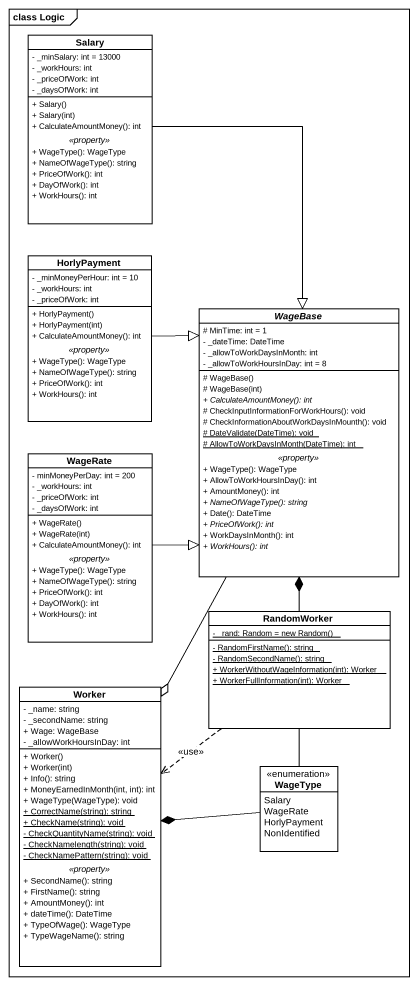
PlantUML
@startuml
mainframe class Logic
hide circle
hide empty members
skinparam classAttributeIconSize 0
class Salary {
  - _minSalary: int = 13000
  - _workHours: int
  - _priceOfWork: int
  - _daysOfWork: int
  --
  + Salary()
  + Salary(int)
  + CalculateAmountMoney(): int
  .. <<property>> ..
  + WageType(): WageType
  + NameOfWageType(): string
  + PriceOfWork(): int
  + DayOfWork(): int
  + WorkHours(): int
}
class HorlyPayment {
  - _minMoneyPerHour: int = 10
  - _workHours: int
  - _priceOfWork: int
  --
  + HorlyPayment()
  + HorlyPayment(int)
  + CalculateAmountMoney(): int
  .. <<property>> ..
  + WageType(): WageType
  + NameOfWageType(): string
  + PriceOfWork(): int
  + WorkHours(): int
}
abstract class WageBase {
  # MinTime: int = 1
  - _dateTime: DateTime
  - _allowToWorkDaysInMonth: int
  - _allowToWorkHoursInDay: int = 8
  --
  # WageBase()
  # WageBase(int)
  {abstract} + CalculateAmountMoney(): int
  # CheckInputInformationForWorkHours(): void
  # CheckInformationAboutWorkDaysInMounth(): void
  {static} # DateValidate(DateTime): void
  {static} # AllowToWorkDaysInMonth(DateTime): int
  .. <<property>> ..
  + WageType(): WageType
  + AllowToWorkHoursInDay(): int
  + AmountMoney(): int
  {abstract} + NameOfWageType(): string
  + Date(): DateTime
  {abstract} + PriceOfWork(): int
  + WorkDaysInMonth(): int
  {abstract} + WorkHours(): int
}
class WageRate {
  - minMoneyPerDay: int = 200
  - _workHours: int
  - _priceOfWork: int
  - _daysOfWork: int
  --
  + WageRate()
  + WageRate(int)
  + CalculateAmountMoney(): int
  .. <<property>> ..
  + WageType(): WageType
  + NameOfWageType(): string
  + PriceOfWork(): int
  + DayOfWork(): int
  + WorkHours(): int
}
class RandomWorker {
  {static} {field} - _rand: Random = new Random()
  {static} - RandomFirstName(): string
  {static} - RandomSecondName(): string
  {static} + WorkerWithoutWageInformation(int): Worker
  {static} + WorkerFullInformation(int): Worker
}
class Worker {
  - _name: string
  - _secondName: string
  + Wage: WageBase
  - _allowWorkHoursInDay: int
  --
  + Worker()
  + Worker(int)
  + Info(): string
  + MoneyEarnedInMonth(int, int): int
  + WageType(WageType): void
  {static} + CorrectName(string): string
  {static} + CheckName(string): void
  {static} - CheckQuantityName(string): void
  {static} - CheckNamelength(string): void
  {static} - CheckNamePattern(string): void
  .. <<property>> ..
  + SecondName(): string
  + FirstName(): string
  + AmountMoney(): int
  + dateTime(): DateTime
  + TypeOfWage(): WageType
  + TypeWageName(): string
}
enum WageType {
  Salary
  WageRate
  HorlyPayment
  NonIdentified
}
Salary --|> WageBase
HorlyPayment -right-|> WageBase
WageBase --o Worker
WageRate -right-|> WageBase
RandomWorker ..> Worker : <<use>>
WageType -up-* WageBase
WageType -left-* Worker
@enduml
